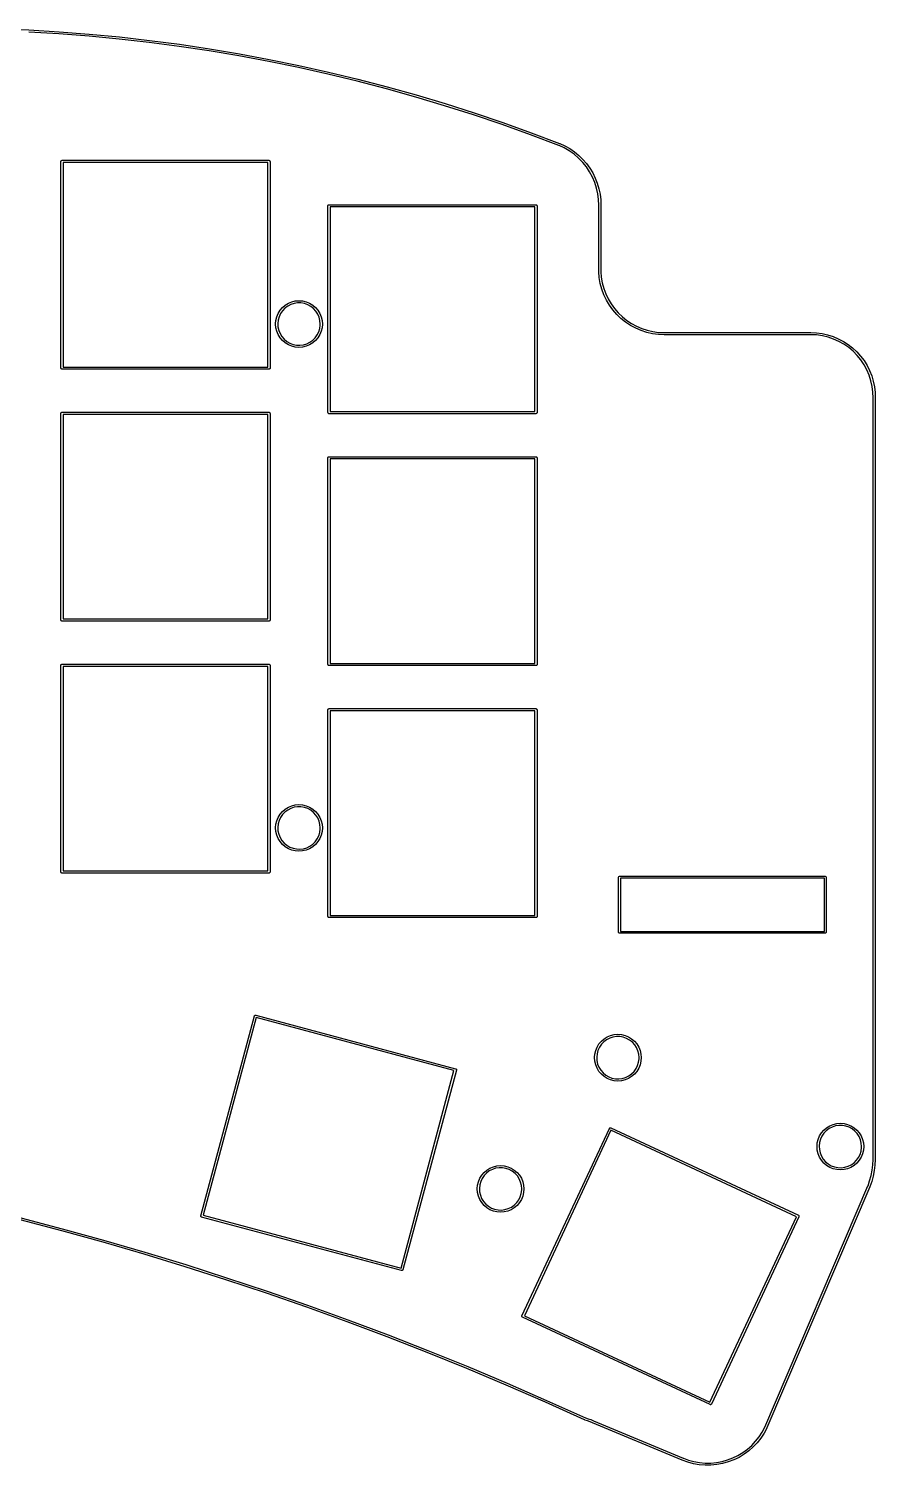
# Model space of a CAD drawing. Extents: x 89 to 202, y -135 to -38.
# Drawn here: x 144.8 to 201.8, y -135 to -38.1 of the extents above; entities that cross this region are included whole.
import ezdxf

# ---------------------------------------------------------------- set-up
doc = ezdxf.new("R2010")
doc.units = 0
doc.layers.add('BLACK', color=7, linetype='CONTINUOUS')

msp = doc.modelspace()

# ---------------------------------------------------------------- linework, layer by layer
at = {"layer": 'BLACK', "linetype": 'CONTINUOUS'}
for p, q in [((142.746, -38.074), (144.786, -38.1587)), ((146.815, -38.4248), (144.779, -38.3039)), ((144.786, -38.1587), (146.825, -38.2797)), ((148.848, -38.582), (146.815, -38.4248)), ((146.825, -38.2797), (148.861, -38.4371)), ((150.878, -38.7754), (148.848, -38.582)), ((148.861, -38.4371), (150.893, -38.6308)), ((150.893, -38.6308), (152.922, -38.8606)), ((152.905, -39.005), (150.878, -38.7754)), ((154.927, -39.2707), (152.905, -39.005)), ((152.922, -38.8606), (154.947, -39.1267)), ((156.944, -39.5724), (154.927, -39.2707)), ((154.947, -39.1267), (156.966, -39.4287)), ((158.955, -39.91), (156.944, -39.5724)), ((156.966, -39.4287), (158.98, -39.7668)), ((160.96, -40.2834), (158.955, -39.91)), ((158.98, -39.7668), (160.988, -40.1407)), ((162.958, -40.6925), (160.96, -40.2834)), ((160.988, -40.1407), (162.988, -40.5503)), ((164.948, -41.1372), (162.958, -40.6925)), ((162.988, -40.5503), (164.981, -40.9956)), ((166.93, -41.6173), (164.948, -41.1372)), ((164.981, -40.9956), (166.966, -41.4763)), ((168.903, -42.1327), (166.93, -41.6173)), ((166.966, -41.4763), (168.941, -41.9923)), ((170.867, -42.6831), (168.903, -42.1327)), ((168.941, -41.9923), (170.907, -42.5435)), ((170.907, -42.5435), (172.863, -43.1296)), ((172.82, -43.2685), (170.867, -42.6831)), ((174.763, -43.8887), (172.82, -43.2685)), ((172.863, -43.1296), (174.809, -43.7505)), ((176.695, -44.5434), (174.763, -43.8887)), ((174.809, -43.7505), (176.743, -44.406)), ((178.614, -45.2324), (176.695, -44.5434)), ((176.743, -44.406), (178.664, -45.0959)), ((180.508, -45.9505), (178.614, -45.2324)), ((178.664, -45.0959), (180.574, -45.82)), ((180.518, -45.9594), (180.508, -45.9505)), ((180.519, -45.9594), (180.518, -45.9594)), ((180.519, -45.9598), (180.519, -45.9594)), ((180.532, -45.9605), (180.519, -45.9598)), ((180.88, -46.1211), (180.532, -45.9605)), ((180.574, -45.82), (180.574, -45.82)), ((180.574, -45.82), (180.574, -45.82)), ((180.574, -45.82), (180.574, -45.8204)), ((180.574, -45.8204), (180.575, -45.8204)), ((180.575, -45.8204), (180.921, -45.9786)), ((181.224, -46.3194), (180.88, -46.1211)), ((180.921, -45.9786), (181.253, -46.1657)), ((181.548, -46.5485), (181.224, -46.3194)), ((181.253, -46.1657), (181.567, -46.3805)), ((181.567, -46.3805), (181.862, -46.6213)), ((146.95, -47.025), (146.952, -47.0153)), ((146.95, -60.975), (146.95, -47.025)), ((146.951, -47.012), (146.953, -47.0091)), ((146.952, -47.0153), (146.951, -47.012)), ((146.953, -47.0091), (146.955, -46.9993)), ((146.955, -46.9993), (146.967, -46.9844)), ((146.967, -46.9844), (146.977, -46.9675)), ((146.977, -46.9675), (146.983, -46.9652)), ((146.983, -46.9652), (146.987, -46.96)), ((146.987, -46.96), (147.007, -46.9567)), ((147.007, -46.9567), (147.025, -46.95)), ((147.025, -46.95), (160.975, -46.95)), ((147.1, -47.1), (147.1, -60.9)), ((160.9, -47.1), (147.1, -47.1)), ((160.9, -60.9), (160.9, -47.1)), ((160.975, -46.95), (160.985, -46.9517)), ((160.985, -46.9517), (160.988, -46.9511)), ((160.988, -46.9511), (160.991, -46.9528)), ((160.991, -46.9528), (161.001, -46.9545)), ((161.001, -46.9545), (161.016, -46.967)), ((161.016, -46.967), (161.032, -46.9768)), ((161.032, -46.9768), (161.035, -46.9831)), ((161.035, -46.9831), (161.04, -46.9875)), ((161.04, -46.9875), (161.043, -47.0067)), ((161.043, -47.0067), (161.05, -47.025)), ((161.05, -47.025), (161.05, -60.975)), ((181.849, -46.8065), (181.548, -46.5485)), ((182.126, -47.091), (181.849, -46.8065)), ((181.862, -46.6213), (182.136, -46.8865)), ((182.375, -47.3997), (182.126, -47.091)), ((182.136, -46.8865), (182.385, -47.174)), ((182.595, -47.73), (182.375, -47.3997)), ((182.385, -47.174), (182.61, -47.4818)), ((182.61, -47.4818), (182.807, -47.8076)), ((182.783, -48.0792), (182.595, -47.73)), ((182.939, -48.4441), (182.783, -48.0792)), ((182.807, -47.8076), (182.976, -48.1491)), ((183.06, -48.8219), (182.939, -48.4441)), ((182.976, -48.1491), (183.114, -48.5037)), ((183.146, -49.2091), (183.06, -48.8219)), ((183.114, -48.5037), (183.223, -48.8689)), ((183.196, -49.6027), (183.146, -49.2091)), ((183.223, -48.8689), (183.299, -49.2419)), ((183.299, -49.2419), (183.344, -49.6202)), ((164.95, -50.025), (164.952, -50.0153)), ((164.95, -63.975), (164.95, -50.025)), ((164.951, -50.012), (164.953, -50.0091)), ((164.952, -50.0153), (164.951, -50.012)), ((164.953, -50.0091), (164.955, -49.9993)), ((164.955, -49.9993), (164.967, -49.9844)), ((164.967, -49.9844), (164.977, -49.9675)), ((164.977, -49.9675), (164.983, -49.9652)), ((164.983, -49.9652), (164.987, -49.96)), ((164.987, -49.96), (165.007, -49.9567)), ((165.007, -49.9567), (165.025, -49.95)), ((165.025, -49.95), (178.975, -49.95)), ((165.1, -50.1), (165.1, -63.9)), ((178.9, -50.1), (165.1, -50.1)), ((178.9, -63.9), (178.9, -50.1)), ((178.975, -49.95), (178.985, -49.9517)), ((178.985, -49.9517), (178.988, -49.9511)), ((178.988, -49.9511), (178.991, -49.9528)), ((178.991, -49.9528), (179.001, -49.9545)), ((179.001, -49.9545), (179.016, -49.967)), ((179.016, -49.967), (179.032, -49.9768)), ((179.032, -49.9768), (179.035, -49.9831)), ((179.035, -49.9831), (179.04, -49.9875)), ((179.04, -49.9875), (179.043, -50.0067)), ((179.043, -50.0067), (179.05, -50.025)), ((179.05, -50.025), (179.05, -63.975)), ((183.209, -49.9782), (183.196, -49.6027)), ((183.206, -49.9983), (183.209, -49.9782)), ((183.206, -49.9992), (183.206, -49.9983)), ((183.206, -49.9994), (183.206, -49.9992)), ((183.206, -50), (183.206, -49.9994)), ((183.206, -54.4656), (183.206, -50)), ((183.344, -49.6202), (183.356, -49.9998)), ((183.356, -49.9998), (183.356, -50)), ((183.356, -50), (183.356, -54.4656)), ((183.206, -54.4669), (183.206, -54.4656)), ((183.206, -54.4684), (183.206, -54.4669)), ((183.206, -54.4685), (183.206, -54.4684)), ((183.239, -54.8659), (183.206, -54.4685)), ((183.308, -55.2587), (183.239, -54.8659)), ((183.356, -54.4656), (183.353, -54.4817)), ((183.353, -54.4817), (183.383, -54.8473)), ((183.383, -54.8473), (183.45, -55.2272)), ((183.45, -55.2272), (183.55, -55.5996)), ((183.411, -55.6438), (183.308, -55.2587)), ((183.55, -56.018), (183.411, -55.6438)), ((183.55, -55.5996), (183.684, -55.9614)), ((183.721, -56.3781), (183.55, -56.018)), ((183.684, -55.9614), (183.849, -56.3097)), ((161.597, -57.285), (161.726, -57.0742)), ((161.726, -57.0742), (161.886, -56.8863)), ((161.889, -57.1001), (161.757, -57.2937)), ((161.886, -56.8863), (162.074, -56.7258)), ((162.051, -56.9307), (161.889, -57.1001)), ((162.238, -56.79), (162.051, -56.9307)), ((162.074, -56.7258), (162.285, -56.5967)), ((162.446, -56.6818), (162.238, -56.79)), ((162.285, -56.5967), (162.513, -56.5021)), ((162.669, -56.609), (162.446, -56.6818)), ((162.513, -56.5021), (162.754, -56.4444)), ((162.9, -56.5736), (162.669, -56.609)), ((162.754, -56.4444), (163, -56.425)), ((163.135, -56.5765), (162.9, -56.5736)), ((163, -56.425), (163.246, -56.4444)), ((163.365, -56.6176), (163.135, -56.5765)), ((163.246, -56.4444), (163.487, -56.5021)), ((163.586, -56.6958), (163.365, -56.6176)), ((163.487, -56.5021), (163.715, -56.5967)), ((163.791, -56.809), (163.586, -56.6958)), ((163.715, -56.5967), (163.926, -56.7258)), ((163.975, -56.9542), (163.791, -56.809)), ((163.926, -56.7258), (164.114, -56.8863)), ((164.133, -57.1276), (163.975, -56.9542)), ((164.114, -56.8863), (164.274, -57.0742)), ((164.26, -57.3243), (164.133, -57.1276)), ((164.274, -57.0742), (164.403, -57.285)), ((183.924, -56.7215), (183.721, -56.3781)), ((183.849, -56.3097), (184.046, -56.6417)), ((184.157, -57.0451), (183.924, -56.7215)), ((184.046, -56.6417), (184.271, -56.9547)), ((184.418, -57.3464), (184.157, -57.0451)), ((184.271, -56.9547), (184.524, -57.2461)), ((161.425, -58), (161.428, -57.9651)), ((161.444, -58.2464), (161.425, -58)), ((161.428, -57.9651), (161.444, -57.7536)), ((161.444, -57.7536), (161.502, -57.5133)), ((161.502, -57.5133), (161.597, -57.285)), ((161.595, -57.7321), (161.571, -57.9651)), ((161.571, -57.9651), (161.584, -58.199)), ((161.658, -57.5063), (161.595, -57.7321)), ((161.757, -57.2937), (161.658, -57.5063)), ((164.354, -57.5392), (164.26, -57.3243)), ((164.411, -57.7665), (164.354, -57.5392)), ((164.398, -58.3022), (164.428, -58.0698)), ((164.403, -57.285), (164.498, -57.5133)), ((164.43, -58), (164.411, -57.7665)), ((164.428, -58.0698), (164.43, -58)), ((164.498, -57.5133), (164.556, -57.7536)), ((164.556, -57.7536), (164.575, -58)), ((164.575, -58), (164.556, -58.2464)), ((184.705, -57.623), (184.418, -57.3464)), ((184.524, -57.2461), (184.802, -57.5136)), ((185.016, -57.8726), (184.705, -57.623)), ((184.802, -57.5136), (185.102, -57.755)), ((185.349, -58.0932), (185.016, -57.8726)), ((185.102, -57.755), (185.424, -57.9683)), ((185.7, -58.283), (185.349, -58.0932)), ((185.424, -57.9683), (185.763, -58.1518)), ((185.763, -58.1518), (186.117, -58.304)), ((161.502, -58.4867), (161.444, -58.2464)), ((161.597, -58.715), (161.502, -58.4867)), ((161.584, -58.199), (161.636, -58.4276)), ((161.726, -58.9258), (161.597, -58.715)), ((161.636, -58.4276), (161.724, -58.6447)), ((161.724, -58.6447), (161.846, -58.8445)), ((161.886, -59.1137), (161.726, -58.9258)), ((161.846, -58.8445), (162, -59.0216)), ((162.074, -59.2742), (161.886, -59.1137)), ((162, -59.0216), (162.18, -59.1713)), ((163.732, -59.2282), (163.923, -59.0921)), ((163.923, -59.0921), (164.089, -58.9267)), ((164.114, -59.1137), (163.926, -59.2742)), ((164.089, -58.9267), (164.226, -58.7364)), ((164.274, -58.9258), (164.114, -59.1137)), ((164.226, -58.7364), (164.329, -58.5264)), ((164.403, -58.715), (164.274, -58.9258)), ((164.329, -58.5264), (164.398, -58.3022)), ((164.498, -58.4867), (164.403, -58.715)), ((164.556, -58.2464), (164.498, -58.4867)), ((186.066, -58.4404), (185.7, -58.283)), ((186.445, -58.5641), (186.066, -58.4404)), ((186.117, -58.304), (186.484, -58.4237)), ((186.834, -58.6533), (186.445, -58.5641)), ((186.484, -58.4237), (186.86, -58.5099)), ((187.229, -58.707), (186.834, -58.6533)), ((186.86, -58.5099), (187.242, -58.5619)), ((187.627, -58.725), (187.229, -58.707)), ((187.242, -58.5619), (187.616, -58.5788)), ((187.616, -58.5788), (187.627, -58.575)), ((187.627, -58.575), (197.504, -58.575)), ((197.504, -58.725), (187.627, -58.725)), ((197.504, -58.575), (197.887, -58.5919)), ((197.504, -58.575), (197.504, -58.575)), ((197.516, -58.721), (197.504, -58.725)), ((197.504, -58.725), (197.504, -58.725)), ((197.504, -58.725), (197.504, -58.725)), ((197.896, -58.7387), (197.516, -58.721)), ((197.887, -58.5919), (198.268, -58.6425)), ((198.285, -58.7935), (197.896, -58.7387)), ((198.268, -58.6425), (198.642, -58.7264)), ((198.667, -58.8843), (198.285, -58.7935)), ((198.642, -58.7264), (199.007, -58.843)), ((199.039, -59.0105), (198.667, -58.8843)), ((199.007, -58.843), (199.361, -58.9914)), ((199.397, -59.1708), (199.039, -59.0105)), ((199.361, -58.9914), (199.7, -59.1705)), ((162.285, -59.4033), (162.074, -59.2742)), ((162.18, -59.1713), (162.382, -59.2895)), ((162.513, -59.4979), (162.285, -59.4033)), ((162.382, -59.2895), (162.601, -59.3731)), ((162.754, -59.5556), (162.513, -59.4979)), ((162.601, -59.3731), (162.831, -59.4198)), ((163, -59.575), (162.754, -59.5556)), ((162.831, -59.4198), (163.065, -59.4284)), ((163.246, -59.5556), (163, -59.575)), ((163.065, -59.4284), (163.297, -59.3986)), ((163.487, -59.4979), (163.246, -59.5556)), ((163.297, -59.3986), (163.522, -59.3313)), ((163.715, -59.4033), (163.487, -59.4979)), ((163.522, -59.3313), (163.732, -59.2282)), ((163.926, -59.2742), (163.715, -59.4033)), ((199.739, -59.3638), (199.397, -59.1708)), ((199.7, -59.1705), (200.023, -59.3787)), ((200.061, -59.5879), (199.739, -59.3638)), ((200.023, -59.3787), (200.325, -59.6146)), ((200.361, -59.8412), (200.061, -59.5879)), ((200.325, -59.6146), (200.606, -59.8762)), ((200.636, -60.1213), (200.361, -59.8412)), ((200.606, -59.8762), (200.862, -60.1615)), ((146.957, -60.9933), (146.95, -60.975)), ((146.96, -61.0125), (146.957, -60.9933)), ((146.965, -61.0168), (146.96, -61.0125)), ((146.968, -61.0232), (146.965, -61.0168)), ((146.984, -61.033), (146.968, -61.0232)), ((146.999, -61.0455), (146.984, -61.033)), ((147.009, -61.0472), (146.999, -61.0455)), ((147.012, -61.0489), (147.009, -61.0472)), ((147.015, -61.0483), (147.012, -61.0489)), ((147.025, -61.05), (147.015, -61.0483)), ((160.975, -61.05), (147.025, -61.05)), ((147.1, -60.9), (160.9, -60.9)), ((160.993, -61.0433), (160.975, -61.05)), ((161.012, -61.04), (160.993, -61.0433)), ((161.017, -61.0348), (161.012, -61.04)), ((161.023, -61.0325), (161.017, -61.0348)), ((161.033, -61.0156), (161.023, -61.0325)), ((161.045, -61.0007), (161.033, -61.0156)), ((161.047, -60.9909), (161.045, -61.0007)), ((161.049, -60.988), (161.047, -60.9909)), ((161.05, -60.975), (161.048, -60.9847)), ((161.048, -60.9847), (161.049, -60.988)), ((200.884, -60.4259), (200.636, -60.1213)), ((200.862, -60.1615), (201.093, -60.4684)), ((201.102, -60.7523), (200.884, -60.4259)), ((201.093, -60.4684), (201.295, -60.7943)), ((201.289, -61.0977), (201.102, -60.7523)), ((201.295, -60.7943), (201.468, -61.1369)), ((201.443, -61.459), (201.289, -61.0977)), ((201.562, -61.833), (201.443, -61.459)), ((201.468, -61.1369), (201.61, -61.4933)), ((201.646, -62.2165), (201.562, -61.833)), ((201.61, -61.4933), (201.719, -61.8609)), ((201.719, -61.8609), (201.797, -62.2367)), ((201.694, -62.6062), (201.646, -62.2165)), ((201.704, -62.9773), (201.694, -62.6062)), ((201.7, -62.9972), (201.704, -62.9773)), ((201.7, -62.9986), (201.7, -62.9972)), ((201.7, -62.9991), (201.7, -62.9986)), ((201.7, -63), (201.7, -62.9991)), ((201.7, -114), (201.7, -63)), ((201.797, -62.2367), (201.84, -62.6179)), ((201.84, -62.6179), (201.85, -62.9998)), ((201.85, -62.9998), (201.85, -63)), ((201.85, -63), (201.85, -114)), ((146.967, -63.9844), (146.977, -63.9675)), ((146.977, -63.9675), (146.983, -63.9652)), ((146.983, -63.9652), (146.987, -63.96)), ((146.987, -63.96), (147.007, -63.9567)), ((147.007, -63.9567), (147.025, -63.95)), ((147.025, -63.95), (160.975, -63.95)), ((160.975, -63.95), (160.985, -63.9517)), ((160.985, -63.9517), (160.988, -63.9511)), ((160.988, -63.9511), (160.991, -63.9528)), ((160.991, -63.9528), (161.001, -63.9545)), ((161.001, -63.9545), (161.016, -63.967)), ((161.016, -63.967), (161.032, -63.9768)), ((165.1, -63.9), (178.9, -63.9)), ((146.95, -64.025), (146.952, -64.0153)), ((146.95, -77.975), (146.95, -64.025)), ((146.951, -64.012), (146.953, -64.0091)), ((146.952, -64.0153), (146.951, -64.012)), ((146.953, -64.0091), (146.955, -63.9993)), ((146.955, -63.9993), (146.967, -63.9844)), ((147.1, -64.1), (147.1, -77.9)), ((160.9, -64.1), (147.1, -64.1)), ((160.9, -77.9), (160.9, -64.1)), ((161.032, -63.9768), (161.035, -63.9831)), ((161.035, -63.9831), (161.04, -63.9875)), ((161.04, -63.9875), (161.043, -64.0067)), ((161.043, -64.0067), (161.05, -64.025)), ((161.05, -64.025), (161.05, -77.975)), ((164.957, -63.9933), (164.95, -63.975)), ((164.96, -64.0125), (164.957, -63.9933)), ((164.965, -64.0168), (164.96, -64.0125)), ((164.968, -64.0232), (164.965, -64.0168)), ((164.984, -64.033), (164.968, -64.0232)), ((164.999, -64.0455), (164.984, -64.033)), ((165.009, -64.0472), (164.999, -64.0455)), ((165.012, -64.0489), (165.009, -64.0472)), ((165.015, -64.0483), (165.012, -64.0489)), ((165.025, -64.05), (165.015, -64.0483)), ((178.975, -64.05), (165.025, -64.05)), ((178.993, -64.0433), (178.975, -64.05)), ((179.012, -64.04), (178.993, -64.0433)), ((179.017, -64.0348), (179.012, -64.04)), ((179.023, -64.0325), (179.017, -64.0348)), ((179.033, -64.0156), (179.023, -64.0325)), ((179.045, -64.0007), (179.033, -64.0156)), ((179.047, -63.9909), (179.045, -64.0007)), ((179.049, -63.988), (179.047, -63.9909)), ((179.05, -63.975), (179.048, -63.9847)), ((179.048, -63.9847), (179.049, -63.988)), ((164.95, -67.025), (164.952, -67.0153)), ((164.95, -80.975), (164.95, -67.025)), ((164.951, -67.012), (164.953, -67.0091)), ((164.952, -67.0153), (164.951, -67.012)), ((164.953, -67.0091), (164.955, -66.9993)), ((164.955, -66.9993), (164.967, -66.9844)), ((164.967, -66.9844), (164.977, -66.9675)), ((164.977, -66.9675), (164.983, -66.9652)), ((164.983, -66.9652), (164.987, -66.96)), ((164.987, -66.96), (165.007, -66.9567)), ((165.007, -66.9567), (165.025, -66.95)), ((165.025, -66.95), (178.975, -66.95)), ((165.1, -67.1), (165.1, -80.9)), ((178.9, -67.1), (165.1, -67.1)), ((178.9, -80.9), (178.9, -67.1)), ((178.975, -66.95), (178.985, -66.9517)), ((178.985, -66.9517), (178.988, -66.9511)), ((178.988, -66.9511), (178.991, -66.9528)), ((178.991, -66.9528), (179.001, -66.9545)), ((179.001, -66.9545), (179.016, -66.967)), ((179.016, -66.967), (179.032, -66.9768)), ((179.032, -66.9768), (179.035, -66.9831)), ((179.035, -66.9831), (179.04, -66.9875)), ((179.04, -66.9875), (179.043, -67.0067)), ((179.043, -67.0067), (179.05, -67.025)), ((179.05, -67.025), (179.05, -80.975)), ((146.957, -77.9933), (146.95, -77.975)), ((146.96, -78.0125), (146.957, -77.9933)), ((146.965, -78.0168), (146.96, -78.0125)), ((146.968, -78.0232), (146.965, -78.0168)), ((146.984, -78.033), (146.968, -78.0232)), ((146.999, -78.0455), (146.984, -78.033)), ((147.009, -78.0472), (146.999, -78.0455)), ((147.012, -78.0489), (147.009, -78.0472)), ((147.015, -78.0483), (147.012, -78.0489)), ((147.025, -78.05), (147.015, -78.0483)), ((160.975, -78.05), (147.025, -78.05)), ((147.1, -77.9), (160.9, -77.9)), ((160.993, -78.0433), (160.975, -78.05)), ((161.012, -78.04), (160.993, -78.0433)), ((161.017, -78.0348), (161.012, -78.04)), ((161.023, -78.0325), (161.017, -78.0348)), ((161.033, -78.0156), (161.023, -78.0325)), ((161.045, -78.0007), (161.033, -78.0156)), ((161.047, -77.9909), (161.045, -78.0007)), ((161.049, -77.988), (161.047, -77.9909)), ((161.05, -77.975), (161.048, -77.9847)), ((161.048, -77.9847), (161.049, -77.988)), ((146.95, -81.025), (146.952, -81.0153)), ((146.95, -94.975), (146.95, -81.025)), ((146.951, -81.012), (146.953, -81.0091)), ((146.952, -81.0153), (146.951, -81.012)), ((146.953, -81.0091), (146.955, -80.9993)), ((146.955, -80.9993), (146.967, -80.9844)), ((146.967, -80.9844), (146.977, -80.9675)), ((146.977, -80.9675), (146.983, -80.9652)), ((146.983, -80.9652), (146.987, -80.96)), ((146.987, -80.96), (147.007, -80.9567)), ((147.007, -80.9567), (147.025, -80.95)), ((147.025, -80.95), (160.975, -80.95)), ((147.1, -81.1), (147.1, -94.9)), ((160.9, -81.1), (147.1, -81.1)), ((160.9, -94.9), (160.9, -81.1)), ((160.975, -80.95), (160.985, -80.9517)), ((160.985, -80.9517), (160.988, -80.9511)), ((160.988, -80.9511), (160.991, -80.9528)), ((160.991, -80.9528), (161.001, -80.9545)), ((161.001, -80.9545), (161.016, -80.967)), ((161.016, -80.967), (161.032, -80.9768)), ((161.032, -80.9768), (161.035, -80.9831)), ((161.035, -80.9831), (161.04, -80.9875)), ((161.04, -80.9875), (161.043, -81.0067)), ((161.043, -81.0067), (161.05, -81.025)), ((161.05, -81.025), (161.05, -94.975)), ((164.957, -80.9933), (164.95, -80.975)), ((164.96, -81.0125), (164.957, -80.9933)), ((164.965, -81.0168), (164.96, -81.0125)), ((164.968, -81.0232), (164.965, -81.0168)), ((164.984, -81.033), (164.968, -81.0232)), ((164.999, -81.0455), (164.984, -81.033)), ((165.009, -81.0472), (164.999, -81.0455)), ((165.012, -81.0489), (165.009, -81.0472)), ((165.015, -81.0483), (165.012, -81.0489)), ((165.025, -81.05), (165.015, -81.0483)), ((178.975, -81.05), (165.025, -81.05)), ((165.1, -80.9), (178.9, -80.9)), ((178.993, -81.0433), (178.975, -81.05)), ((179.012, -81.04), (178.993, -81.0433)), ((179.017, -81.0348), (179.012, -81.04)), ((179.023, -81.0325), (179.017, -81.0348)), ((179.033, -81.0156), (179.023, -81.0325)), ((179.045, -81.0007), (179.033, -81.0156)), ((179.047, -80.9909), (179.045, -81.0007)), ((179.049, -80.988), (179.047, -80.9909)), ((179.05, -80.975), (179.048, -80.9847)), ((179.048, -80.9847), (179.049, -80.988)), ((164.95, -84.025), (164.952, -84.0153)), ((164.95, -97.975), (164.95, -84.025)), ((164.951, -84.012), (164.953, -84.0091)), ((164.952, -84.0153), (164.951, -84.012)), ((164.953, -84.0091), (164.955, -83.9993)), ((164.955, -83.9993), (164.967, -83.9844)), ((164.967, -83.9844), (164.977, -83.9675)), ((164.977, -83.9675), (164.983, -83.9652)), ((164.983, -83.9652), (164.987, -83.96)), ((164.987, -83.96), (165.007, -83.9567)), ((165.007, -83.9567), (165.025, -83.95)), ((165.025, -83.95), (178.975, -83.95)), ((165.1, -84.1), (165.1, -97.9)), ((178.9, -84.1), (165.1, -84.1)), ((178.9, -97.9), (178.9, -84.1)), ((178.975, -83.95), (178.985, -83.9517)), ((178.985, -83.9517), (178.988, -83.9511)), ((178.988, -83.9511), (178.991, -83.9528)), ((178.991, -83.9528), (179.001, -83.9545)), ((179.001, -83.9545), (179.016, -83.967)), ((179.016, -83.967), (179.032, -83.9768)), ((179.032, -83.9768), (179.035, -83.9831)), ((179.035, -83.9831), (179.04, -83.9875)), ((179.04, -83.9875), (179.043, -84.0067)), ((179.043, -84.0067), (179.05, -84.025)), ((179.05, -84.025), (179.05, -97.975)), ((161.597, -91.285), (161.726, -91.0742)), ((161.726, -91.0742), (161.886, -90.8863)), ((161.889, -91.1001), (161.757, -91.2937)), ((161.886, -90.8863), (162.074, -90.7258)), ((162.051, -90.9307), (161.889, -91.1001)), ((162.238, -90.79), (162.051, -90.9307)), ((162.074, -90.7258), (162.285, -90.5967)), ((162.446, -90.6818), (162.238, -90.79)), ((162.285, -90.5967), (162.513, -90.5021)), ((162.669, -90.609), (162.446, -90.6818)), ((162.513, -90.5021), (162.754, -90.4444)), ((162.9, -90.5736), (162.669, -90.609)), ((162.754, -90.4444), (163, -90.425)), ((163.135, -90.5765), (162.9, -90.5736)), ((163, -90.425), (163.246, -90.4444)), ((163.365, -90.6176), (163.135, -90.5765)), ((163.246, -90.4444), (163.487, -90.5021)), ((163.586, -90.6958), (163.365, -90.6176)), ((163.487, -90.5021), (163.715, -90.5967)), ((163.791, -90.809), (163.586, -90.6958)), ((163.715, -90.5967), (163.926, -90.7258)), ((163.975, -90.9542), (163.791, -90.809)), ((163.926, -90.7258), (164.114, -90.8863)), ((164.133, -91.1276), (163.975, -90.9542)), ((164.114, -90.8863), (164.274, -91.0742)), ((164.274, -91.0742), (164.403, -91.285)), ((161.425, -92), (161.428, -91.9651)), ((161.444, -92.2464), (161.425, -92)), ((161.428, -91.9651), (161.444, -91.7536)), ((161.444, -91.7536), (161.502, -91.5133)), ((161.502, -91.5133), (161.597, -91.285)), ((161.595, -91.7321), (161.571, -91.9651)), ((161.571, -91.9651), (161.584, -92.199)), ((161.658, -91.5063), (161.595, -91.7321)), ((161.757, -91.2937), (161.658, -91.5063)), ((164.26, -91.3243), (164.133, -91.1276)), ((164.354, -91.5392), (164.26, -91.3243)), ((164.411, -91.7665), (164.354, -91.5392)), ((164.398, -92.3022), (164.428, -92.0699)), ((164.403, -91.285), (164.498, -91.5133)), ((164.43, -92), (164.411, -91.7665)), ((164.428, -92.0699), (164.43, -92)), ((164.498, -91.5133), (164.556, -91.7536)), ((164.556, -91.7536), (164.575, -92)), ((164.575, -92), (164.556, -92.2464)), ((161.502, -92.4867), (161.444, -92.2464)), ((161.597, -92.715), (161.502, -92.4867)), ((161.584, -92.199), (161.636, -92.4276)), ((161.726, -92.9258), (161.597, -92.715)), ((161.636, -92.4276), (161.724, -92.6447)), ((161.724, -92.6447), (161.846, -92.8445)), ((161.886, -93.1137), (161.726, -92.9258)), ((161.846, -92.8445), (162, -93.0216)), ((162, -93.0216), (162.18, -93.1713)), ((163.923, -93.0921), (164.089, -92.9267)), ((164.089, -92.9267), (164.226, -92.7364)), ((164.274, -92.9258), (164.114, -93.1137)), ((164.226, -92.7364), (164.329, -92.5264)), ((164.403, -92.715), (164.274, -92.9258)), ((164.329, -92.5264), (164.398, -92.3022)), ((164.498, -92.4867), (164.403, -92.715)), ((164.556, -92.2464), (164.498, -92.4867)), ((162.074, -93.2742), (161.886, -93.1137)), ((162.285, -93.4033), (162.074, -93.2742)), ((162.18, -93.1713), (162.382, -93.2895)), ((162.513, -93.4979), (162.285, -93.4033)), ((162.382, -93.2895), (162.601, -93.3731)), ((162.754, -93.5556), (162.513, -93.4979)), ((162.601, -93.3731), (162.831, -93.4198)), ((163, -93.575), (162.754, -93.5556)), ((162.831, -93.4198), (163.065, -93.4284)), ((163.246, -93.5556), (163, -93.575)), ((163.065, -93.4284), (163.297, -93.3986)), ((163.487, -93.4979), (163.246, -93.5556)), ((163.297, -93.3986), (163.522, -93.3313)), ((163.715, -93.4033), (163.487, -93.4979)), ((163.522, -93.3313), (163.732, -93.2282)), ((163.926, -93.2742), (163.715, -93.4033)), ((163.732, -93.2282), (163.923, -93.0921)), ((164.114, -93.1137), (163.926, -93.2742)), ((146.957, -94.9933), (146.95, -94.975)), ((147.1, -94.9), (160.9, -94.9)), ((161.049, -94.988), (161.047, -94.9909)), ((161.05, -94.975), (161.048, -94.9847)), ((161.048, -94.9847), (161.049, -94.988)), ((146.96, -95.0125), (146.957, -94.9933)), ((146.965, -95.0168), (146.96, -95.0125)), ((146.968, -95.0232), (146.965, -95.0168)), ((146.984, -95.033), (146.968, -95.0232)), ((146.999, -95.0455), (146.984, -95.033)), ((147.009, -95.0472), (146.999, -95.0455)), ((147.012, -95.0489), (147.009, -95.0472)), ((147.015, -95.0483), (147.012, -95.0489)), ((147.025, -95.05), (147.015, -95.0483)), ((160.975, -95.05), (147.025, -95.05)), ((160.993, -95.0433), (160.975, -95.05)), ((161.012, -95.04), (160.993, -95.0433)), ((161.017, -95.0348), (161.012, -95.04)), ((161.023, -95.0325), (161.017, -95.0348)), ((161.033, -95.0156), (161.023, -95.0325)), ((161.045, -95.0007), (161.033, -95.0156)), ((161.047, -94.9909), (161.045, -95.0007)), ((184.55, -95.32), (184.568, -95.2776)), ((184.55, -99.05), (184.55, -95.32)), ((184.568, -95.2776), (184.61, -95.26)), ((184.61, -95.26), (198.48, -95.26)), ((184.67, -95.38), (184.67, -98.99)), ((198.42, -95.38), (184.67, -95.38)), ((198.42, -98.99), (198.42, -95.38)), ((198.48, -95.26), (198.522, -95.2776)), ((198.522, -95.2776), (198.54, -95.32)), ((198.54, -95.32), (198.54, -99.05)), ((164.957, -97.9933), (164.95, -97.975)), ((164.96, -98.0125), (164.957, -97.9933)), ((164.965, -98.0168), (164.96, -98.0125)), ((164.968, -98.0232), (164.965, -98.0168)), ((164.984, -98.033), (164.968, -98.0232)), ((164.999, -98.0455), (164.984, -98.033)), ((165.009, -98.0472), (164.999, -98.0455)), ((165.012, -98.0489), (165.009, -98.0472)), ((165.015, -98.0483), (165.012, -98.0489)), ((165.025, -98.05), (165.015, -98.0483)), ((178.975, -98.05), (165.025, -98.05)), ((165.1, -97.9), (178.9, -97.9)), ((178.993, -98.0433), (178.975, -98.05)), ((179.012, -98.04), (178.993, -98.0433)), ((179.017, -98.0348), (179.012, -98.04)), ((179.023, -98.0325), (179.017, -98.0348)), ((179.033, -98.0156), (179.023, -98.0325)), ((179.045, -98.0007), (179.033, -98.0156)), ((179.047, -97.9909), (179.045, -98.0007)), ((179.049, -97.988), (179.047, -97.9909)), ((179.05, -97.975), (179.048, -97.9847)), ((179.048, -97.9847), (179.049, -97.988)), ((184.568, -99.0924), (184.55, -99.05)), ((184.61, -99.11), (184.568, -99.0924)), ((198.48, -99.11), (184.61, -99.11)), ((184.67, -98.99), (198.42, -98.99)), ((198.522, -99.0924), (198.48, -99.11)), ((198.54, -99.05), (198.522, -99.0924)), ((159.995, -104.688), (160, -104.679)), ((160, -104.676), (160.002, -104.673)), ((160, -104.679), (160, -104.676)), ((160.002, -104.673), (160.006, -104.664)), ((160.006, -104.664), (160.022, -104.653)), ((160.022, -104.653), (160.036, -104.639)), ((160.036, -104.639), (160.043, -104.639)), ((160.043, -104.639), (160.049, -104.635)), ((160.049, -104.635), (160.068, -104.637)), ((160.068, -104.637), (160.087, -104.635)), ((160.087, -104.635), (173.562, -108.245)), ((156.385, -118.163), (159.995, -104.688)), ((160.121, -104.799), (156.549, -118.129)), ((173.451, -108.371), (160.121, -104.799)), ((183.097, -106.785), (183.226, -106.574)), ((183.226, -106.574), (183.386, -106.386)), ((183.389, -106.6), (183.257, -106.794)), ((183.386, -106.386), (183.574, -106.226)), ((183.551, -106.431), (183.389, -106.6)), ((183.738, -106.29), (183.551, -106.431)), ((183.574, -106.226), (183.785, -106.097)), ((183.946, -106.182), (183.738, -106.29)), ((183.785, -106.097), (184.013, -106.002)), ((184.169, -106.109), (183.946, -106.182)), ((184.013, -106.002), (184.254, -105.944)), ((184.4, -106.074), (184.169, -106.109)), ((184.254, -105.944), (184.5, -105.925)), ((184.635, -106.076), (184.4, -106.074)), ((184.5, -105.925), (184.746, -105.944)), ((184.865, -106.118), (184.635, -106.076)), ((184.746, -105.944), (184.987, -106.002)), ((185.086, -106.196), (184.865, -106.118)), ((184.987, -106.002), (185.215, -106.097)), ((185.291, -106.309), (185.086, -106.196)), ((185.215, -106.097), (185.426, -106.226)), ((185.475, -106.454), (185.291, -106.309)), ((185.426, -106.226), (185.614, -106.386)), ((185.633, -106.628), (185.475, -106.454)), ((185.614, -106.386), (185.774, -106.574)), ((185.774, -106.574), (185.903, -106.785)), ((182.925, -107.5), (182.928, -107.465)), ((182.944, -107.746), (182.925, -107.5)), ((182.928, -107.465), (182.944, -107.254)), ((182.944, -107.254), (183.002, -107.013)), ((183.002, -107.013), (183.097, -106.785)), ((183.095, -107.232), (183.071, -107.465)), ((183.071, -107.465), (183.084, -107.699)), ((183.158, -107.006), (183.095, -107.232)), ((183.257, -106.794), (183.158, -107.006)), ((185.76, -106.824), (185.633, -106.628)), ((185.854, -107.039), (185.76, -106.824)), ((185.911, -107.266), (185.854, -107.039)), ((185.898, -107.802), (185.928, -107.57)), ((185.903, -106.785), (185.998, -107.013)), ((185.93, -107.5), (185.911, -107.266)), ((185.928, -107.57), (185.93, -107.5)), ((185.998, -107.013), (186.056, -107.254)), ((186.056, -107.254), (186.075, -107.5)), ((186.075, -107.5), (186.056, -107.746)), ((169.879, -121.701), (173.451, -108.371)), ((173.615, -108.337), (170.005, -121.812)), ((173.562, -108.245), (173.571, -108.25)), ((173.571, -108.25), (173.574, -108.25)), ((173.574, -108.25), (173.577, -108.252)), ((173.577, -108.252), (173.586, -108.256)), ((173.586, -108.256), (173.597, -108.272)), ((173.597, -108.272), (173.611, -108.286)), ((173.611, -108.286), (173.611, -108.293)), ((173.611, -108.293), (173.615, -108.299)), ((173.615, -108.299), (173.613, -108.318)), ((173.613, -108.318), (173.615, -108.337)), ((183.002, -107.987), (182.944, -107.746)), ((183.097, -108.215), (183.002, -107.987)), ((183.084, -107.699), (183.136, -107.928)), ((183.226, -108.426), (183.097, -108.215)), ((183.136, -107.928), (183.224, -108.145)), ((183.224, -108.145), (183.346, -108.344)), ((183.386, -108.614), (183.226, -108.426)), ((183.346, -108.344), (183.5, -108.522)), ((183.5, -108.522), (183.68, -108.671)), ((185.423, -108.592), (185.589, -108.427)), ((185.589, -108.427), (185.726, -108.236)), ((185.774, -108.426), (185.614, -108.614)), ((185.726, -108.236), (185.829, -108.026)), ((185.903, -108.215), (185.774, -108.426)), ((185.829, -108.026), (185.898, -107.802)), ((185.998, -107.987), (185.903, -108.215)), ((186.056, -107.746), (185.998, -107.987)), ((183.574, -108.774), (183.386, -108.614)), ((183.785, -108.903), (183.574, -108.774)), ((183.68, -108.671), (183.882, -108.79)), ((184.013, -108.998), (183.785, -108.903)), ((183.882, -108.79), (184.101, -108.873)), ((184.254, -109.056), (184.013, -108.998)), ((184.101, -108.873), (184.331, -108.92)), ((184.5, -109.075), (184.254, -109.056)), ((184.331, -108.92), (184.565, -108.928)), ((184.746, -109.056), (184.5, -109.075)), ((184.565, -108.928), (184.797, -108.899)), ((184.987, -108.998), (184.746, -109.056)), ((184.797, -108.899), (185.022, -108.831)), ((185.215, -108.903), (184.987, -108.998)), ((185.022, -108.831), (185.232, -108.728)), ((185.426, -108.774), (185.215, -108.903)), ((185.232, -108.728), (185.423, -108.592)), ((185.614, -108.614), (185.426, -108.774)), ((178.031, -124.915), (183.926, -112.272)), ((184.031, -112.403), (178.198, -124.91)), ((183.926, -112.272), (183.932, -112.264)), ((183.932, -112.264), (183.933, -112.261)), ((183.933, -112.261), (183.936, -112.259)), ((183.936, -112.259), (183.941, -112.251)), ((183.941, -112.251), (183.959, -112.242)), ((183.959, -112.242), (183.975, -112.231)), ((183.975, -112.231), (183.982, -112.232)), ((183.982, -112.232), (183.988, -112.229)), ((183.988, -112.229), (184.007, -112.234)), ((184.007, -112.234), (184.026, -112.236)), ((184.026, -112.236), (196.669, -118.131)), ((196.538, -118.235), (184.031, -112.403)), ((198.226, -112.574), (198.386, -112.386)), ((198.386, -112.386), (198.574, -112.226)), ((198.551, -112.431), (198.389, -112.6)), ((198.738, -112.29), (198.551, -112.431)), ((198.574, -112.226), (198.785, -112.097)), ((198.946, -112.182), (198.738, -112.29)), ((198.785, -112.097), (199.013, -112.002)), ((199.169, -112.109), (198.946, -112.182)), ((199.013, -112.002), (199.254, -111.944)), ((199.4, -112.074), (199.169, -112.109)), ((199.254, -111.944), (199.5, -111.925)), ((199.635, -112.076), (199.4, -112.074)), ((199.5, -111.925), (199.746, -111.944)), ((199.865, -112.118), (199.635, -112.076)), ((199.746, -111.944), (199.987, -112.002)), ((200.086, -112.196), (199.865, -112.118)), ((199.987, -112.002), (200.215, -112.097)), ((200.291, -112.309), (200.086, -112.196)), ((200.215, -112.097), (200.426, -112.226)), ((200.475, -112.454), (200.291, -112.309)), ((200.426, -112.226), (200.614, -112.386)), ((200.614, -112.386), (200.774, -112.574)), ((197.928, -113.465), (197.944, -113.254)), ((197.944, -113.254), (198.002, -113.013)), ((198.002, -113.013), (198.097, -112.785)), ((198.095, -113.232), (198.071, -113.465)), ((198.158, -113.006), (198.095, -113.232)), ((198.097, -112.785), (198.226, -112.574)), ((198.257, -112.794), (198.158, -113.006)), ((198.389, -112.6), (198.257, -112.794)), ((200.633, -112.628), (200.475, -112.454)), ((200.76, -112.824), (200.633, -112.628)), ((200.854, -113.039), (200.76, -112.824)), ((200.774, -112.574), (200.903, -112.785)), ((200.911, -113.266), (200.854, -113.039)), ((200.903, -112.785), (200.998, -113.013)), ((200.93, -113.5), (200.911, -113.266)), ((200.998, -113.013), (201.056, -113.254)), ((201.056, -113.254), (201.075, -113.5)), ((197.925, -113.5), (197.928, -113.465)), ((197.944, -113.746), (197.925, -113.5)), ((198.002, -113.987), (197.944, -113.746)), ((198.097, -114.215), (198.002, -113.987)), ((198.071, -113.465), (198.084, -113.699)), ((198.084, -113.699), (198.136, -113.928)), ((198.226, -114.426), (198.097, -114.215)), ((198.136, -113.928), (198.224, -114.145)), ((198.224, -114.145), (198.346, -114.344)), ((198.346, -114.344), (198.5, -114.522)), ((200.589, -114.427), (200.726, -114.236)), ((200.726, -114.236), (200.829, -114.026)), ((200.903, -114.215), (200.774, -114.426)), ((200.829, -114.026), (200.898, -113.802)), ((200.898, -113.802), (200.928, -113.57)), ((200.998, -113.987), (200.903, -114.215)), ((200.928, -113.57), (200.93, -113.5)), ((201.056, -113.746), (200.998, -113.987)), ((201.075, -113.5), (201.056, -113.746)), ((201.68, -114.734), (201.703, -114.368)), ((201.7, -114.001), (201.7, -114)), ((201.7, -114.002), (201.7, -114.001)), ((201.703, -114.01), (201.7, -114.002)), ((201.703, -114.368), (201.703, -114.01)), ((201.85, -114.373), (201.826, -114.748)), ((201.85, -114), (201.85, -114)), ((201.85, -114), (201.85, -114.373)), ((175.317, -115.43), (175.477, -115.242)), ((175.477, -115.242), (175.665, -115.082)), ((175.642, -115.287), (175.48, -115.456)), ((175.829, -115.146), (175.642, -115.287)), ((175.665, -115.082), (175.876, -114.952)), ((176.037, -115.038), (175.829, -115.146)), ((175.876, -114.952), (176.104, -114.858)), ((176.26, -114.965), (176.037, -115.038)), ((176.104, -114.858), (176.345, -114.8)), ((176.491, -114.929), (176.26, -114.965)), ((176.345, -114.8), (176.591, -114.781)), ((176.726, -114.932), (176.491, -114.929)), ((176.591, -114.781), (176.837, -114.8)), ((176.956, -114.973), (176.726, -114.932)), ((176.837, -114.8), (177.078, -114.858)), ((177.177, -115.052), (176.956, -114.973)), ((177.078, -114.858), (177.306, -114.952)), ((177.382, -115.165), (177.177, -115.052)), ((177.306, -114.952), (177.517, -115.082)), ((177.566, -115.31), (177.382, -115.165)), ((177.517, -115.082), (177.705, -115.242)), ((177.724, -115.483), (177.566, -115.31)), ((177.705, -115.242), (177.865, -115.43)), ((198.386, -114.614), (198.226, -114.426)), ((198.574, -114.774), (198.386, -114.614)), ((198.5, -114.522), (198.68, -114.671)), ((198.785, -114.903), (198.574, -114.774)), ((198.68, -114.671), (198.882, -114.79)), ((199.013, -114.998), (198.785, -114.903)), ((198.882, -114.79), (199.101, -114.873)), ((199.254, -115.056), (199.013, -114.998)), ((199.101, -114.873), (199.331, -114.92)), ((199.5, -115.075), (199.254, -115.056)), ((199.331, -114.92), (199.565, -114.928)), ((199.746, -115.056), (199.5, -115.075)), ((199.565, -114.928), (199.797, -114.899)), ((199.987, -114.998), (199.746, -115.056)), ((199.797, -114.899), (200.022, -114.831)), ((200.215, -114.903), (199.987, -114.998)), ((200.022, -114.831), (200.232, -114.728)), ((200.426, -114.774), (200.215, -114.903)), ((200.232, -114.728), (200.423, -114.592)), ((200.423, -114.592), (200.589, -114.427)), ((200.614, -114.614), (200.426, -114.774)), ((200.774, -114.426), (200.614, -114.614)), ((201.564, -115.457), (201.633, -115.097)), ((201.633, -115.097), (201.68, -114.734)), ((201.779, -115.12), (201.708, -115.489)), ((201.826, -114.748), (201.779, -115.12)), ((175.019, -116.321), (175.036, -116.109)), ((175.036, -116.109), (175.093, -115.869)), ((175.093, -115.869), (175.188, -115.641)), ((175.187, -116.088), (175.162, -116.321)), ((175.249, -115.862), (175.187, -116.088)), ((175.188, -115.641), (175.317, -115.43)), ((175.348, -115.65), (175.249, -115.862)), ((175.48, -115.456), (175.348, -115.65)), ((177.851, -115.68), (177.724, -115.483)), ((177.945, -115.895), (177.851, -115.68)), ((177.865, -115.43), (177.994, -115.641)), ((178.002, -116.122), (177.945, -115.895)), ((177.994, -115.641), (178.089, -115.869)), ((178.021, -116.356), (178.002, -116.122)), ((178.089, -115.869), (178.147, -116.109)), ((178.147, -116.109), (178.166, -116.356)), ((194.406, -132.429), (201.356, -116.154)), ((201.494, -116.213), (194.544, -132.488)), ((201.356, -116.154), (201.362, -116.145)), ((201.362, -116.145), (201.472, -115.811)), ((201.472, -115.811), (201.564, -115.457)), ((201.495, -116.209), (201.494, -116.211)), ((201.494, -116.211), (201.494, -116.213)), ((201.613, -115.853), (201.495, -116.209)), ((201.495, -116.209), (201.495, -116.209)), ((201.708, -115.489), (201.613, -115.853)), ((175.016, -116.356), (175.019, -116.321)), ((175.036, -116.602), (175.016, -116.356)), ((175.093, -116.843), (175.036, -116.602)), ((175.188, -117.071), (175.093, -116.843)), ((175.162, -116.321), (175.175, -116.555)), ((175.175, -116.555), (175.227, -116.783)), ((175.317, -117.282), (175.188, -117.071)), ((175.227, -116.783), (175.315, -117.001)), ((175.315, -117.001), (175.437, -117.2)), ((175.477, -117.47), (175.317, -117.282)), ((175.437, -117.2), (175.591, -117.377)), ((177.514, -117.448), (177.68, -117.283)), ((177.68, -117.283), (177.817, -117.092)), ((177.865, -117.282), (177.705, -117.47)), ((177.817, -117.092), (177.921, -116.882)), ((177.994, -117.071), (177.865, -117.282)), ((177.921, -116.882), (177.989, -116.658)), ((177.989, -116.658), (178.019, -116.426)), ((178.089, -116.843), (177.994, -117.071)), ((178.019, -116.426), (178.021, -116.356)), ((178.147, -116.602), (178.089, -116.843)), ((178.166, -116.356), (178.147, -116.602)), ((156.387, -118.182), (156.385, -118.163)), ((156.385, -118.201), (156.387, -118.182)), ((156.389, -118.207), (156.385, -118.201)), ((156.389, -118.214), (156.389, -118.207)), ((156.403, -118.228), (156.389, -118.214)), ((156.414, -118.244), (156.403, -118.228)), ((156.423, -118.248), (156.414, -118.244)), ((156.426, -118.25), (156.423, -118.248)), ((156.429, -118.25), (156.426, -118.25)), ((156.438, -118.255), (156.429, -118.25)), ((156.549, -118.129), (169.879, -121.701)), ((175.665, -117.63), (175.477, -117.47)), ((175.591, -117.377), (175.771, -117.527)), ((175.876, -117.759), (175.665, -117.63)), ((175.771, -117.527), (175.973, -117.645)), ((176.104, -117.854), (175.876, -117.759)), ((175.973, -117.645), (176.192, -117.729)), ((176.345, -117.911), (176.104, -117.854)), ((176.192, -117.729), (176.422, -117.776)), ((176.591, -117.931), (176.345, -117.911)), ((176.422, -117.776), (176.656, -117.784)), ((176.837, -117.911), (176.591, -117.931)), ((176.656, -117.784), (176.888, -117.754)), ((177.078, -117.854), (176.837, -117.911)), ((176.888, -117.754), (177.113, -117.687)), ((177.306, -117.759), (177.078, -117.854)), ((177.113, -117.687), (177.323, -117.584)), ((177.517, -117.63), (177.306, -117.759)), ((177.323, -117.584), (177.514, -117.448)), ((177.705, -117.47), (177.517, -117.63)), ((190.706, -130.742), (196.538, -118.235)), ((196.705, -118.231), (190.81, -130.874)), ((196.669, -118.131), (196.677, -118.137)), ((196.677, -118.137), (196.68, -118.138)), ((196.68, -118.138), (196.682, -118.14)), ((196.682, -118.14), (196.69, -118.146)), ((196.69, -118.146), (196.699, -118.164)), ((196.699, -118.164), (196.71, -118.18)), ((196.707, -118.211), (196.705, -118.231)), ((196.712, -118.193), (196.707, -118.211)), ((196.71, -118.18), (196.709, -118.186)), ((196.709, -118.186), (196.712, -118.193)), ((147.006, -119.181), (144.214, -118.444)), ((144.251, -118.303), (147.044, -119.041)), ((149.788, -119.954), (147.006, -119.181)), ((147.044, -119.041), (149.827, -119.815)), ((169.913, -121.865), (156.438, -118.255)), ((152.559, -120.763), (149.788, -119.954)), ((149.827, -119.815), (152.601, -120.623)), ((155.32, -121.606), (152.559, -120.763)), ((152.601, -120.623), (155.364, -121.467)), ((158.071, -122.485), (155.32, -121.606)), ((155.364, -121.467), (158.116, -122.347)), ((169.932, -121.863), (169.913, -121.865)), ((169.951, -121.865), (169.932, -121.863)), ((169.957, -121.861), (169.951, -121.865)), ((169.964, -121.861), (169.957, -121.861)), ((169.978, -121.847), (169.964, -121.861)), ((169.994, -121.836), (169.978, -121.847)), ((169.998, -121.827), (169.994, -121.836)), ((170, -121.824), (169.998, -121.827)), ((170.005, -121.812), (170, -121.821)), ((170, -121.821), (170, -121.824)), ((160.81, -123.398), (158.071, -122.485)), ((158.116, -122.347), (160.856, -123.261)), ((163.537, -124.346), (160.81, -123.398)), ((160.856, -123.261), (163.585, -124.209)), ((166.251, -125.329), (163.537, -124.346)), ((163.585, -124.209), (166.302, -125.193)), ((178.024, -124.953), (178.029, -124.934)), ((178.027, -124.959), (178.024, -124.953)), ((178.026, -124.966), (178.027, -124.959)), ((178.038, -124.982), (178.026, -124.966)), ((178.029, -124.934), (178.031, -124.915)), ((178.046, -125), (178.038, -124.982)), ((178.054, -125.005), (178.046, -125)), ((178.056, -125.008), (178.054, -125.005)), ((178.059, -125.009), (178.056, -125.008)), ((178.067, -125.015), (178.059, -125.009)), ((190.71, -130.91), (178.067, -125.015)), ((178.198, -124.91), (190.706, -130.742)), ((168.953, -126.346), (166.251, -125.329)), ((166.302, -125.193), (169.006, -126.211)), ((171.642, -127.398), (168.953, -126.346)), ((169.006, -126.211), (171.696, -127.263)), ((174.318, -128.483), (171.642, -127.398)), ((171.696, -127.263), (174.373, -128.349)), ((176.979, -129.603), (174.318, -128.483)), ((174.373, -128.349), (177.036, -129.469)), ((179.626, -130.756), (176.979, -129.603)), ((177.036, -129.469), (179.685, -130.623)), ((182.245, -131.937), (179.626, -130.756)), ((179.685, -130.623), (182.313, -131.808)), ((182.313, -131.808), (182.493, -131.861)), ((190.73, -130.912), (190.71, -130.91)), ((190.748, -130.917), (190.73, -130.912)), ((190.754, -130.914), (190.748, -130.917)), ((190.761, -130.915), (190.754, -130.914)), ((190.777, -130.903), (190.761, -130.915)), ((190.795, -130.895), (190.777, -130.903)), ((190.8, -130.887), (190.795, -130.895)), ((190.803, -130.885), (190.8, -130.887)), ((190.804, -130.882), (190.803, -130.885)), ((190.81, -130.874), (190.804, -130.882)), ((182.256, -131.947), (182.245, -131.937)), ((182.262, -131.948), (182.256, -131.947)), ((182.268, -131.951), (182.262, -131.948)), ((182.271, -131.951), (182.268, -131.951)), ((182.447, -132.003), (182.271, -131.951)), ((182.625, -132.064), (182.447, -132.003)), ((182.493, -131.861), (182.676, -131.924)), ((182.794, -132.13), (182.625, -132.064)), ((182.676, -131.924), (182.856, -131.995)), ((182.799, -132.133), (182.794, -132.13)), ((188.843, -134.663), (182.799, -132.133)), ((182.799, -132.133), (182.799, -132.133)), ((182.799, -132.133), (182.799, -132.133)), ((182.856, -131.995), (182.856, -131.995)), ((182.856, -131.995), (182.856, -131.995)), ((182.856, -131.995), (188.901, -134.524)), ((194.021, -133.086), (194.231, -132.766)), ((194.231, -132.766), (194.405, -132.439)), ((194.542, -132.491), (194.356, -132.84)), ((194.405, -132.439), (194.406, -132.429)), ((194.543, -132.49), (194.542, -132.491)), ((194.542, -132.491), (194.542, -132.491)), ((194.544, -132.488), (194.543, -132.49)), ((193.232, -133.916), (193.52, -133.663)), ((193.52, -133.663), (193.783, -133.386)), ((193.893, -133.481), (193.621, -133.768)), ((193.783, -133.386), (194.021, -133.086)), ((194.139, -133.171), (193.893, -133.481)), ((194.356, -132.84), (194.139, -133.171)), ((189.214, -134.799), (188.843, -134.663)), ((188.843, -134.663), (188.843, -134.663)), ((188.901, -134.524), (188.917, -134.535)), ((188.917, -134.535), (189.258, -134.66)), ((189.258, -134.66), (189.628, -134.759)), ((191.526, -134.748), (191.894, -134.644)), ((191.894, -134.644), (192.252, -134.508)), ((192.31, -134.641), (191.94, -134.782)), ((192.252, -134.508), (192.596, -134.34)), ((192.666, -134.468), (192.31, -134.641)), ((192.596, -134.34), (192.924, -134.142)), ((193.004, -134.263), (192.666, -134.468)), ((192.924, -134.142), (193.232, -133.916)), ((193.324, -134.029), (193.004, -134.263)), ((193.621, -133.768), (193.324, -134.029)), ((189.596, -134.902), (189.214, -134.799)), ((189.986, -134.97), (189.596, -134.902)), ((189.628, -134.759), (190.005, -134.825)), ((190.381, -135.003), (189.986, -134.97)), ((190.005, -134.825), (190.386, -134.857)), ((190.776, -135), (190.381, -135.003)), ((190.386, -134.857), (190.769, -134.855)), ((190.769, -134.855), (191.15, -134.818)), ((191.17, -134.962), (190.776, -135)), ((191.15, -134.818), (191.526, -134.748)), ((191.559, -134.889), (191.17, -134.962)), ((191.94, -134.782), (191.559, -134.889))]:
    msp.add_line(p, q, dxfattribs=at)

doc.saveas('drawing.dxf')
